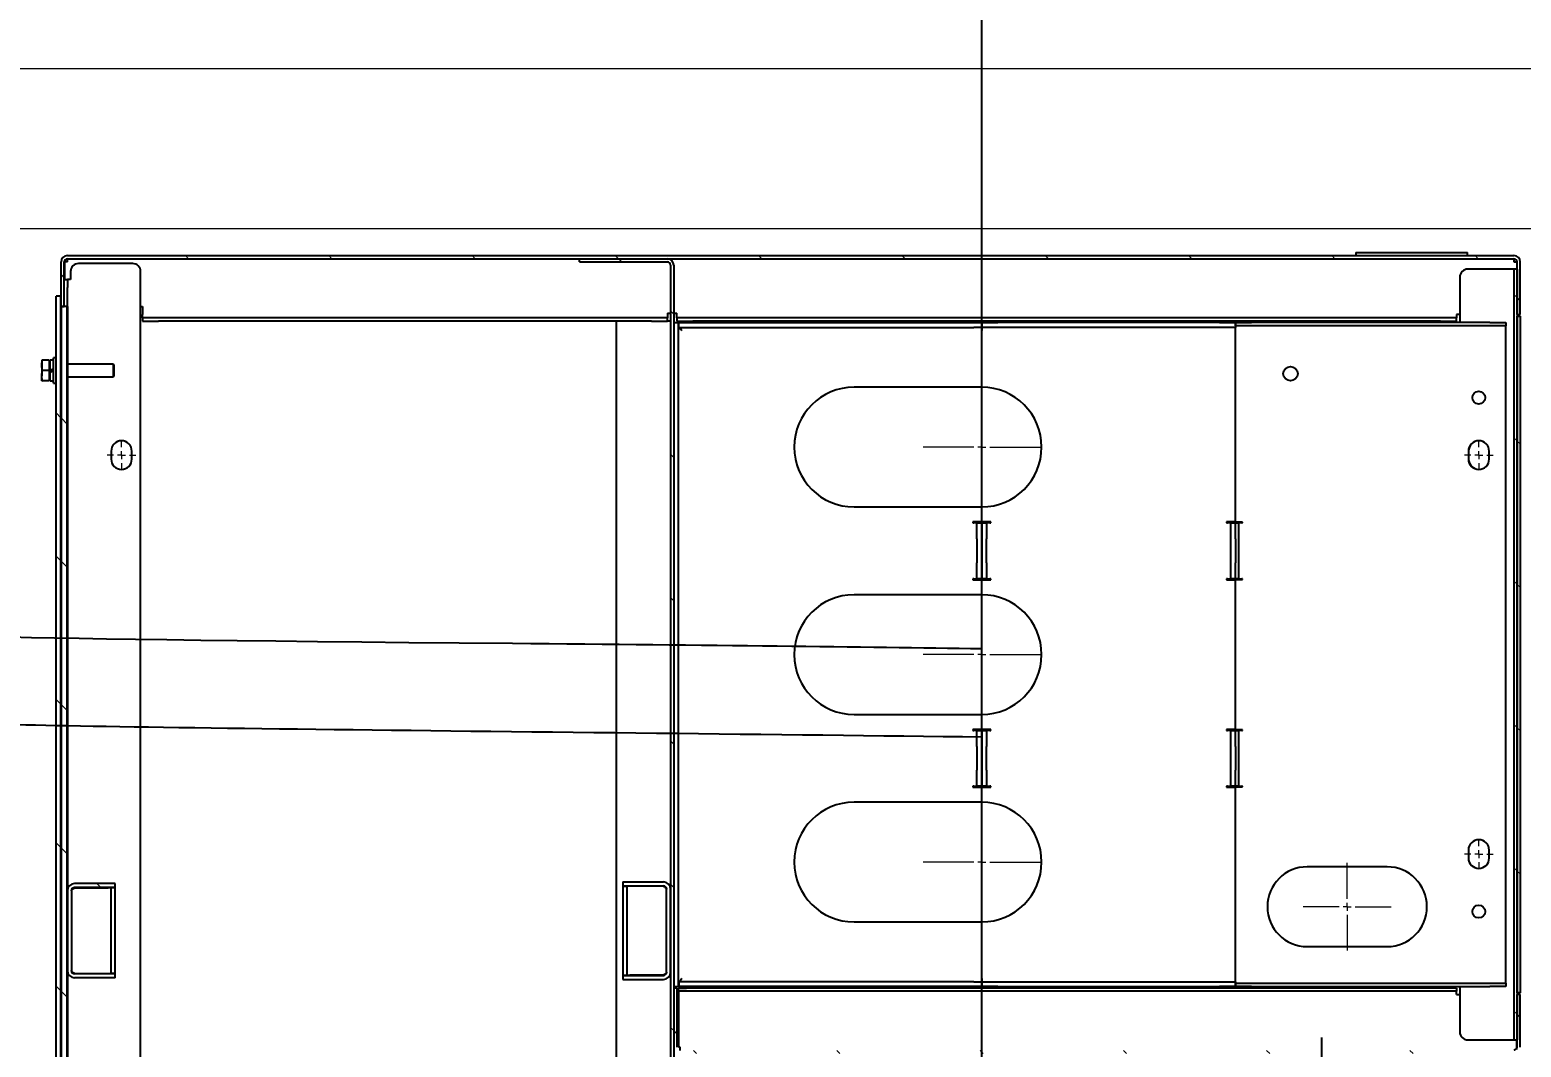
# Model space of a CAD drawing. Extents: x 59521 to 184406, y -1257 to 56672.
# Drawn here: x 75532 to 76466, y 10361 to 10999 of the extents above; entities that cross this region are included whole.
import ezdxf

# ---------------------------------------------------------------- set-up
doc = ezdxf.new("R2010")
doc.units = 0
doc.header["$MEASUREMENT"] = 0
doc.header["$PDMODE"] = 2
doc.header["$PDSIZE"] = 0.2
doc.linetypes.add('CENTER', pattern=[50.8, 31.75, -6.35, 6.35, -6.35])
doc.layers.get('0').update_dxf_attribs({"linetype": 'CONTINUOUS'})
doc.layers.get('DEFPOINTS').update_dxf_attribs({"linetype": 'CONTINUOUS'})
for name, color, linetype, lineweight in [('CO', 7, 'CONTINUOUS', 9), ('THICK', 7, 'CONTINUOUS', 0), ('中心线', 1, 'CENTER', 9)]:
    doc.layers.add(name, color=color, linetype=linetype, lineweight=lineweight)
doc.styles.get("Standard").update_dxf_attribs({"font": '', "height": 60})
doc.styles.add('仿宋', font='', dxfattribs={"width": 0.8})
doc.styles.get('Standard').set_extended_font_data('SimSun')
doc.styles.get('仿宋').set_extended_font_data('SimSun')
doc.dimstyles.new('12倍', dxfattribs={"dimscale": 21, "dimtxt": 3.5, "dimasz": 2.5, "dimexe": 1.5, "dimexo": 0, "dimgap": 1, "dimtad": 1, "dimtoh": 1, "dimdsep": 46, "dimtxsty": '仿宋', "dimcen": 2.5, "dimdle": 5, "dimclrd": 4, "dimclre": 4, "dimclrt": 3, "dimadec": 0, "dimazin": 0, "dimtfac": 1, "dimtmove": 0, "dimatfit": 3, "dimfxl": 1, "dimtolj": 1, "dimarcsym": 0})
doc.dimstyles.new('DJ', dxfattribs={"dimtxt": 75, "dimasz": 75, "dimexe": 20, "dimexo": 0, "dimgap": 20, "dimtad": 1, "dimdec": 1, "dimtxsty": 'Standard', "dimcen": 10, "dimclrd": 95, "dimclre": 95, "dimclrt": 95, "dimadec": 0, "dimazin": 0, "dimtfac": 1, "dimtdec": 1, "dimtmove": 1, "dimatfit": 3, "dimfxl": 1, "dimlwd": 13, "dimlwe": 15, "dimarcsym": 0})
pattern_1 = [(45, (-3685.12, -1895.425), (-44.9013, 44.9013), [])]

# ---------------------------------------------------------------- blocks, each defined once
blk = doc.blocks.new('SW_CENTERMARKSYMBOL_13')
at = {"layer": '中心线', "color": 0}
for p, q in [((0, 5), (0, 27.5)), ((-5, 0), (-27.5, 0)), ((0, 0), (-2.5, 0)), ((0, 0), (0, 2.5)), ((0, 0), (0, -2.5)), ((0, 0), (2.5, 0)), ((5, 0), (27.5, 0)), ((0, -5), (0, -27.5))]:
    blk.add_line(p, q, dxfattribs=at)
blk = doc.blocks.new('SW_CENTERMARKSYMBOL_17')
at = {"layer": '中心线', "color": 0}
for p, q in [((-5, 0), (-9, 0)), ((0, 0), (-2.5, 0)), ((0, 5), (0, 9)), ((0, 0), (0, 2.5)), ((0, 0), (0, -2.5)), ((0, 0), (2.5, 0)), ((5, 0), (9, 0)), ((0, -5), (0, -9))]:
    blk.add_line(p, q, dxfattribs=at)
blk = doc.blocks.new('SW_CENTERMARKSYMBOL_26')
at = {"layer": '中心线', "color": 0}
for p, q in [((-5, 0), (-9, 0)), ((0, 0), (-2.5, 0)), ((0, 5), (0, 9)), ((0, 0), (0, 2.5)), ((0, 0), (0, -2.5)), ((0, 0), (2.5, 0)), ((5, 0), (9, 0)), ((0, -5), (0, -9))]:
    blk.add_line(p, q, dxfattribs=at)
blk = doc.blocks.new('SW_CENTERMARKSYMBOL_27')
at = {"layer": '中心线', "color": 0}
for p, q in [((-5, 0), (-9, 0)), ((0, 0), (-2.5, 0)), ((0, 5), (0, 9)), ((0, 0), (0, 2.5)), ((0, 0), (0, -2.5)), ((0, 0), (2.5, 0)), ((5, 0), (9, 0)), ((0, -5), (0, -9))]:
    blk.add_line(p, q, dxfattribs=at)
blk = doc.blocks.new('SW_CENTERMARKSYMBOL_31')
at = {"layer": '中心线', "color": 0}
for p, q in [((0, 5), (0, 40)), ((-5, 0), (-40, 0)), ((0, 0), (-2.5, 0)), ((0, 0), (0, 2.5)), ((0, 0), (0, -2.5)), ((0, 0), (2.5, 0)), ((5, 0), (40, 0)), ((0, -5), (0, -40))]:
    blk.add_line(p, q, dxfattribs=at)
blk = doc.blocks.new('SW_CENTERMARKSYMBOL_32')
at = {"layer": '中心线', "color": 0}
for p, q in [((0, 5), (0, 40)), ((-5, 0), (-40, 0)), ((0, 0), (-2.5, 0)), ((0, 0), (0, 2.5)), ((0, 0), (0, -2.5)), ((0, 0), (2.5, 0)), ((5, 0), (40, 0)), ((0, -5), (0, -40))]:
    blk.add_line(p, q, dxfattribs=at)
blk = doc.blocks.new('SW_CENTERMARKSYMBOL_33')
at = {"layer": '中心线', "color": 0}
for p, q in [((0, 5), (0, 40)), ((-5, 0), (-40, 0)), ((0, 0), (-2.5, 0)), ((0, 0), (0, 2.5)), ((0, 0), (0, -2.5)), ((0, 0), (2.5, 0)), ((5, 0), (40, 0)), ((0, -5), (0, -40))]:
    blk.add_line(p, q, dxfattribs=at)
blk = doc.blocks.new('gfr333')
at = {"linetype": 'Continuous', "lineweight": 18}
h = blk.add_hatch(dxfattribs=at)
h.set_pattern_fill('ANSI31', color=87, scale=20, style=0)
h.set_pattern_definition(pattern_1)
h.paths.add_polyline_path([(-827.66, 736.1), (521.66, 736.1), (521.66, 739.1), (-827.66, 739.1)], flags=0)
h = blk.add_hatch(dxfattribs=at)
h.set_pattern_fill('ANSI31', color=87, scale=20, style=0)
h.set_pattern_definition(pattern_1)
h.paths.add_polyline_path([(515, 732.13), (515, 735.97), (-821, 735.97), (-821, 732.13)], flags=0)
h = blk.add_hatch(dxfattribs=at)
h.set_pattern_fill('ANSI31', color=87, scale=20, style=0)
h.set_pattern_definition(pattern_1)
edge = h.paths.add_edge_path(flags=0)
edge.add_line((153.5, 702), (153.5, 727.5))
edge.add_arc((149, 727.5), 4.5, 0, 90)
edge.add_line((149, 732), (99, 732))
edge.add_arc((99, 727.5), 4.5, 90, 180)
edge.add_line((94.5, 727.5), (94.5, 702))
edge.add_line((94.5, 702), (97, 702))
edge.add_line((97, 702), (97, 727.5))
edge.add_arc((99, 727.5), 2, 90, 180, ccw=False)
edge.add_line((99, 729.5), (149, 729.5))
edge.add_arc((149, 727.5), 2, 360, 90, ccw=False)
edge.add_line((151, 727.5), (151, 702))
edge.add_line((151, 702), (153.5, 702))
h = blk.add_hatch(dxfattribs=at)
h.set_pattern_fill('ANSI31', color=87, scale=20, style=0)
h.set_pattern_definition(pattern_1)
edge = h.paths.add_edge_path(flags=0)
edge.add_line((543, 736), (515, 736))
edge.add_line((515, 736), (515, 734))
edge.add_line((515, 734), (543, 734))
edge.add_arc((543, 732), 2, 360, 90, ccw=False)
edge.add_line((545, 732), (545, -174.5))
edge.add_arc((543, -174.5), 2, 270, 360, ccw=False)
edge.add_line((543, -176.5), (510, -176.5))
edge.add_line((510, -176.5), (510, -178.5))
edge.add_line((510, -178.5), (543, -178.5))
edge.add_arc((543, -174.5), 4, 270, 0)
edge.add_line((547, -174.5), (547, 732))
edge.add_arc((543, 732), 4, 0, 90)
h = blk.add_hatch(dxfattribs=at)
h.set_pattern_fill('ANSI31', color=87, scale=20, style=0)
h.set_pattern_definition(pattern_1)
edge = h.paths.add_edge_path(flags=0)
edge.add_line((545, 356), (545, 411))
edge.add_line((545, 411), (543, 411))
edge.add_line((543, 411), (543, 356))
edge.add_arc((541, 356), 2, 270, 360, ccw=False)
edge.add_line((541, 354), (-847, 354))
edge.add_arc((-847, 356), 2, 180, 270, ccw=False)
edge.add_line((-849, 356), (-849, 411))
edge.add_line((-849, 411), (-851, 411))
edge.add_line((-851, 411), (-851, 356))
edge.add_arc((-847, 356), 4, 180, 270)
edge.add_line((-847, 352), (541, 352))
edge.add_arc((541, 356), 4, 270, 0)
h = blk.add_hatch(dxfattribs=at)
h.set_pattern_fill('ANSI31', color=87, scale=20, style=0)
h.set_pattern_definition(pattern_1)
edge = h.paths.add_edge_path(flags=0)
edge.add_line((93.5, 384), (93.5, 358.5))
edge.add_arc((98, 358.5), 4.5, 180, 270)
edge.add_line((98, 354), (150, 354))
edge.add_arc((150, 358.5), 4.5, 270, 0)
edge.add_line((154.5, 358.5), (154.5, 384))
edge.add_line((154.5, 384), (152, 384))
edge.add_line((152, 384), (152, 358.5))
edge.add_arc((150, 358.5), 2, 270, 360, ccw=False)
edge.add_line((150, 356.5), (98, 356.5))
edge.add_arc((98, 358.5), 2, 180, 270, ccw=False)
edge.add_line((96, 358.5), (96, 384))
edge.add_line((96, 384), (93.5, 384))
h = blk.add_hatch(dxfattribs=at)
h.set_pattern_fill('ANSI31', color=87, scale=20, style=0)
h.set_pattern_definition(pattern_1)
edge = h.paths.add_edge_path(flags=0)
edge.add_line((88, 352), (51, 352))
edge.add_arc((51, 348), 4, 90, 180)
edge.add_line((47, 348), (47, -174.5))
edge.add_arc((51, -174.5), 4, 180, 270)
edge.add_line((51, -178.5), (84, -178.5))
edge.add_line((84, -178.5), (84, -176.5))
edge.add_line((84, -176.5), (51, -176.5))
edge.add_arc((51, -174.5), 2, 180, 270, ccw=False)
edge.add_line((49, -174.5), (49, 348))
edge.add_arc((51, 348), 2, 90, 180, ccw=False)
edge.add_line((51, 350), (88, 350))
edge.add_line((88, 350), (88, 352))
h = blk.add_hatch(dxfattribs=at)
h.set_pattern_fill('ANSI31', color=87, scale=20, style=0)
h.set_pattern_definition(pattern_1)
h.paths.add_polyline_path([(549, -145.5), (549, -75.5), (547, -75.5), (547, -145.5)], flags=0)
h = blk.add_hatch(dxfattribs=at)
h.set_pattern_fill('ANSI31', color=87, scale=20, style=0)
h.set_pattern_definition(pattern_1)
h.paths.add_polyline_path([(55.5, -176.5), (538.5, -176.5), (538.5, -174.5), (55.5, -174.5)], flags=0)
h = blk.add_hatch(dxfattribs=at)
h.set_pattern_fill('ANSI31', color=87, scale=20, style=0)
h.set_pattern_definition(pattern_1)
h.paths.add_polyline_path([(85, -176.6), (85, -178.6), (509, -178.6), (509, -176.6)], flags=0)
at = {"color": 87, "linetype": 'Continuous', "lineweight": 25}
for p, q in [((468.5, 747.73), (471.75, 748.1)), ((468.5, 748.1), (471.75, 748.1)), ((468.5, 743.4), (468.5, 747.73)), ((471.75, 748.1), (475, 747.73)), ((478.25, 748.1), (471.75, 748.1)), ((475, 747.73), (478.25, 748.1)), ((475, 743.4), (475, 747.73)), ((478.25, 748.1), (481.5, 747.73)), ((481.5, 748.1), (478.25, 748.1)), ((481.5, 743.4), (481.5, 747.73)), ((-827.66, 739.1), (521.66, 739.1)), ((467, 740.7), (467, 739.1)), ((467, 740.7), (483, 740.7)), ((475, 743.4), (468.5, 743.4)), ((468.56, 742.8), (468.56, 740.7)), ((468.56, 742.8), (473.79, 742.8)), ((468.67, 743.4), (469.26, 742.8)), ((473.79, 742.8), (475, 742.8)), ((481.5, 743.4), (475, 743.4)), ((475, 742.8), (481.44, 742.8)), ((480.74, 742.8), (481.33, 743.4)), ((481.44, 740.7), (481.44, 742.8)), ((483, 739.1), (483, 740.7)), ((521.66, 736.1), (521.66, 739.1)), ((-827.66, 736.1), (521.66, 736.1)), ((515, 735.97), (-821, 735.97)), ((-821, 732.13), (515, 732.13)), ((99, 732), (-426, 732)), ((149, 732), (99, 732)), ((149, 729.5), (99, 729.5)), ((515, 732), (149, 732)), ((471, 732), (471, 703.2)), ((479, 703.2), (479, 732)), ((515, 736.1), (515, 736)), ((515, 736), (515, 734)), ((515, 736), (543, 736)), ((515, 732.13), (515, 735.97)), ((515, 734), (543, 734)), ((515, 732.13), (515, 732)), ((515, 732), (527, 732)), ((532, 732), (527, 732)), ((532, 734), (532, 732)), ((543, 733.9), (532, 733.9)), ((532, 730), (532, 732)), ((537, 730), (532, 730)), ((543, 732), (543, 733.9)), ((543, 732), (545, 732)), ((545, 732), (545, -174.5)), ((547, 732), (547, -174.5)), ((94.5, 702), (94.5, 727.5)), ((97, 702), (97, 727.5)), ((97.1, 727.5), (97.42, 728.67)), ((97.1, 727.5), (97.1, 706.5)), ((150.9, 727.5), (150.9, 706.5)), ((151, 702), (151, 727.5)), ((153.5, 702), (153.5, 727.5)), ((542, 691.1), (542, 725)), ((94.5, 702), (97, 702)), ((97.1, 706.5), (97.1, 704.5)), ((97.1, 702), (97.1, 704.5)), ((97.1, 704.5), (150.9, 704.5)), ((97.1, 702), (150.9, 702)), ((150.9, 704.5), (150.9, 706.5)), ((150.9, 702), (150.9, 704.5)), ((151, 702), (153.5, 702)), ((424.5, 704.6), (419.5, 704.6)), ((471, 703.2), (471.4, 702.8)), ((471, 703.2), (479, 703.2)), ((478.6, 702.8), (471.4, 702.8)), ((478.6, 702.8), (479, 703.2)), ((-843, 686.1), (537, 686.1)), ((419.5, 691.6), (424.5, 691.6)), ((508, 685), (506, 685)), ((506, 685), (506, 675)), ((508, 675), (508, 685)), ((508, 685), (510, 685)), ((515, 685), (510, 685)), ((515, 686.1), (515, 685)), ((506, 366), (506, 675)), ((508, 366), (508, 675)), ((543, 411), (545, 411)), ((543, 411), (543, 356)), ((545, 411), (545, 356)), ((506, 388), (-812, 388)), ((96, 384), (93.5, 384)), ((93.5, 384), (93.5, 358.5)), ((96, 384), (96, 358.5)), ((96.1, 384), (96.1, 381.5)), ((151.9, 384), (96.1, 384)), ((151.9, 384), (151.9, 381.5)), ((154.5, 384), (152, 384)), ((152, 384), (152, 358.5)), ((154.5, 384), (154.5, 358.5)), ((151.9, 381.5), (96.1, 381.5)), ((96.1, 381.5), (96.1, 379.5)), ((96.1, 358.5), (96.1, 379.5)), ((151.9, 379.5), (151.9, 381.5)), ((151.9, 358.5), (151.9, 379.5)), ((506, 366), (506, 356)), ((508, 356), (508, 366)), ((98, 356.5), (150, 356.5)), ((151.9, 358.5), (151.58, 357.33)), ((506, 356), (508, 356)), ((506, 354), (506, 356)), ((510, 356), (508, 356)), ((511, 356), (510, 356)), ((511, 356), (511, 354)), ((541, 354), (-847, 354)), ((541, 352), (-847, 352)), ((49, 348), (51, 348)), ((88, 352), (51, 352)), ((88, 350), (51, 350)), ((51, 348), (51, 349)), ((84, 349), (51, 349)), ((86, 349), (84, 349)), ((86, 349), (88, 349)), ((86, 344), (86, 349)), ((88, 350), (88, 352)), ((88, 349), (88, 344)), ((89, 352), (89, 349)), ((89, 349), (505, 349)), ((89.82, 348.9), (89, 349)), ((92, 348.9), (89, 348.9)), ((89, 164), (89, 348.9)), ((92, 164), (92, 348.9)), ((98, 354), (150, 354)), ((502, 348.9), (502, 164)), ((502, 348.9), (505, 348.9)), ((505, 349), (504.4, 348.9)), ((505, 352), (505, 349)), ((505, 348.9), (505, 164)), ((508, 350), (506, 350)), ((506, 350), (506, 340)), ((508, 340), (508, 350)), ((508, 350), (510, 350)), ((510, 350), (511, 350)), ((511, 352), (511, 350)), ((86, -138.5), (86, 344)), ((88, -138.5), (88, 344)), ((506, -128.5), (506, 340)), ((508, -128.5), (508, 340)), ((129.5, 239), (129.5, 159)), ((204.5, 159), (204.5, 239)), ((259.5, 239), (259.5, 159)), ((334.5, 159), (334.5, 239)), ((389.5, 239), (389.5, 159)), ((464.5, 159), (464.5, 239)), ((89, 159), (89, 164)), ((92, 159), (89, 159)), ((89, 149), (89, 159)), ((92, 164), (92, 159)), ((94, 159), (92, 159)), ((92, 159), (92, 149)), ((94, 159), (129.5, 159)), ((204.5, 159), (213.9, 159)), ((214.5, 164.6), (213.9, 164.6)), ((213.9, 164.6), (213.9, 159)), ((213.9, 159), (213.9, 153.4)), ((214.5, 164), (214.5, 164.6)), ((214.5, 164), (214.5, 162)), ((214.5, 159), (214.5, 162)), ((214.5, 162), (224.5, 162)), ((224.5, 159), (214.5, 159)), ((214.5, 156), (214.5, 159)), ((239.5, 162), (224.5, 162)), ((239.5, 159), (224.5, 159)), ((239.5, 162), (249.5, 162)), ((249.5, 159), (239.5, 159)), ((250.1, 164.6), (249.5, 164.6)), ((249.5, 164.6), (249.5, 164)), ((249.5, 162), (249.5, 164)), ((249.5, 162), (249.5, 159)), ((249.5, 159), (249.5, 156)), ((250.1, 159), (250.1, 164.6)), ((250.1, 159), (259.5, 159)), ((250.1, 153.4), (250.1, 159)), ((334.5, 159), (343.9, 159)), ((344.5, 164.6), (343.9, 164.6)), ((343.9, 164.6), (343.9, 159)), ((343.9, 159), (343.9, 153.4)), ((344.5, 164), (344.5, 164.6)), ((344.5, 164), (344.5, 162)), ((344.5, 159), (344.5, 162)), ((344.5, 162), (354.5, 162)), ((354.5, 159), (344.5, 159)), ((344.5, 156), (344.5, 159)), ((369.5, 162), (354.5, 162)), ((369.5, 159), (354.5, 159)), ((369.5, 162), (379.5, 162)), ((379.5, 159), (369.5, 159)), ((380.1, 164.6), (379.5, 164.6)), ((379.5, 164.6), (379.5, 164)), ((379.5, 162), (379.5, 164)), ((379.5, 162), (379.5, 159)), ((379.5, 159), (379.5, 156)), ((380.1, 159), (380.1, 164.6)), ((380.1, 159), (389.5, 159)), ((380.1, 153.4), (380.1, 159)), ((464.5, 159), (500, 159)), ((502, 159), (500, 159)), ((502, 159), (502, 164)), ((505, 159), (502, 159)), ((502, 149), (502, 159)), ((505, 164), (505, 159)), ((505, 159), (505, 149)), ((213.9, 153.4), (214.5, 153.4)), ((224.5, 156), (214.5, 156)), ((214.5, 156), (214.5, 154)), ((214.5, 153.4), (214.5, 154)), ((224.5, 156), (239.5, 156)), ((249.5, 156), (239.5, 156)), ((249.5, 154), (249.5, 156)), ((249.5, 154), (249.5, 153.4)), ((249.5, 153.4), (250.1, 153.4)), ((343.9, 153.4), (344.5, 153.4)), ((354.5, 156), (344.5, 156)), ((344.5, 156), (344.5, 154)), ((344.5, 153.4), (344.5, 154)), ((354.5, 156), (369.5, 156)), ((379.5, 156), (369.5, 156)), ((379.5, 154), (379.5, 156)), ((379.5, 154), (379.5, 153.4)), ((379.5, 153.4), (380.1, 153.4)), ((89, 149), (89, 10)), ((92, 149), (92, 10)), ((502, 10), (502, 149)), ((505, 10), (505, 149)), ((89, 0), (89, 10)), ((92, 10), (92, 0)), ((502, 0), (502, 10)), ((505, 10), (505, 0)), ((89, 0), (91, 0)), ((89, -10), (89, 0)), ((92, 0), (89, 0)), ((91, 0), (91, -10)), ((92, 0), (94, 0)), ((94, 0), (213.9, 0)), ((214.5, 5.6), (213.9, 5.6)), ((213.9, 5.6), (213.9, 0)), ((214.1, 0), (213.9, 0)), ((214.1, 0), (214.1, -4.4)), ((214.5, 5), (214.5, 5.6)), ((214.5, 5), (214.5, 3)), ((214.5, 0), (214.5, 3)), ((214.5, 3), (224.5, 3)), ((214.5, -2), (214.5, 0)), ((214.5, 0), (224.5, 0)), ((224.5, 3), (239.5, 3)), ((239.5, 0), (224.5, 0)), ((239.5, 3), (249.5, 3)), ((239.5, 0), (249.5, 0)), ((250.1, 5.6), (249.5, 5.6)), ((249.5, 5.6), (249.5, 5)), ((249.5, 3), (249.5, 5)), ((249.5, 3), (249.5, 0)), ((249.5, 0), (249.5, -2)), ((249.9, -4.4), (249.9, 0)), ((250.1, 0), (249.9, 0)), ((250.1, 0), (250.1, 5.6)), ((250.1, 0), (343.9, 0)), ((344.5, 5.6), (343.9, 5.6)), ((343.9, 5.6), (343.9, 0)), ((344.1, 0), (343.9, 0)), ((344.1, 0), (344.1, -4.4)), ((344.5, 5), (344.5, 5.6)), ((344.5, 5), (344.5, 3)), ((344.5, 0), (344.5, 3)), ((344.5, 3), (354.5, 3)), ((344.5, -2), (344.5, 0)), ((344.5, 0), (354.5, 0)), ((354.5, 3), (369.5, 3)), ((369.5, 0), (354.5, 0)), ((369.5, 3), (379.5, 3)), ((369.5, 0), (379.5, 0)), ((380.1, 5.6), (379.5, 5.6)), ((379.5, 5.6), (379.5, 5)), ((379.5, 3), (379.5, 5)), ((379.5, 3), (379.5, 0)), ((379.5, 0), (379.5, -2)), ((379.9, -4.4), (379.9, 0)), ((380.1, 0), (379.9, 0)), ((380.1, 0), (380.1, 5.6)), ((380.1, 0), (500, 0)), ((500, 0), (502, 0)), ((505, 0), (502, 0)), ((503, -10), (503, 0)), ((503, 0), (505, 0)), ((505, 0), (505, -10)), ((214.1, -4.4), (214.5, -4.4)), ((224.5, -2), (214.5, -2)), ((214.5, -2), (214.5, -4)), ((214.5, -4.4), (214.5, -4)), ((239.5, -2), (224.5, -2)), ((249.5, -2), (239.5, -2)), ((249.5, -4), (249.5, -2)), ((249.5, -4), (249.5, -4.4)), ((249.5, -4.4), (249.9, -4.4)), ((344.1, -4.4), (344.5, -4.4)), ((354.5, -2), (344.5, -2)), ((344.5, -2), (344.5, -4)), ((344.5, -4.4), (344.5, -4)), ((369.5, -2), (354.5, -2)), ((379.5, -2), (369.5, -2)), ((379.5, -4), (379.5, -2)), ((379.5, -4), (379.5, -4.4)), ((379.5, -4.4), (379.9, -4.4)), ((89, -10), (89, -159.5)), ((91, -10), (91, -159.5)), ((503, -159.5), (503, -10)), ((505, -159.5), (505, -10)), ((114, -45), (114, -95)), ((164, -95), (164, -45)), ((547, -75.5), (547, -145.5)), ((549, -75.5), (547, -75.5)), ((549, -75.5), (549, -145.5)), ((506, -128.5), (506, -138.5)), ((508, -138.5), (508, -128.5)), ((84, -138.5), (86, -138.5)), ((84, -138.5), (84, -140.6)), ((88, -138.5), (86, -138.5)), ((506, -138.5), (508, -138.5)), ((510, -138.5), (508, -138.5)), ((510, -140.6), (510, -138.5)), ((55.5, -145.6), (55.5, -172.5)), ((89, -140.6), (60.5, -140.6)), ((174.5, -146), (169.5, -146)), ((174.5, -146.1), (169.5, -146.1)), ((424.5, -146), (419.5, -146)), ((424.5, -146.1), (419.5, -146.1)), ((533.5, -140.6), (505, -140.6)), ((538.5, -172.5), (538.5, -145.6)), ((547, -145.5), (549, -145.5)), ((89, -169.5), (89, -159.5)), ((91, -159.5), (91, -169.5)), ((169.5, -159), (174.5, -159)), ((419.5, -159), (424.5, -159)), ((503, -169.5), (503, -159.5)), ((505, -159.5), (505, -169.5)), ((51, -176.3), (49.57, -175.88)), ((51, -176.3), (55.5, -176.3)), ((51, -176.5), (84, -176.5)), ((55.5, -172.5), (55.5, -174.5)), ((55.5, -174.5), (55.5, -176.5)), ((538.5, -174.5), (55.5, -174.5)), ((538.5, -176.5), (55.5, -176.5)), ((84, -178.5), (84, -176.5)), ((85, -176.6), (85, -176.5)), ((85, -176.6), (509, -176.6)), ((85, -178.6), (85, -176.6)), ((91, -169.5), (89, -169.5)), ((91, -169.5), (93, -169.5)), ((93, -169.5), (501, -169.5)), ((501, -169.5), (503, -169.5)), ((505, -169.5), (503, -169.5)), ((509, -176.6), (509, -176.5)), ((509, -176.6), (509, -178.6)), ((510, -176.5), (510, -178.5)), ((510, -176.5), (543, -176.5)), ((538.5, -174.5), (538.5, -172.5)), ((538.5, -176.5), (538.5, -174.5)), ((543, -176.4), (538.5, -176.4)), ((545, -174.5), (543, -174.5)), ((543, -174.5), (543, -176.4)), ((51, -178.5), (84, -178.5)), ((85, -178.6), (509, -178.6)), ((510, -178.5), (543, -178.5))]:
    blk.add_line(p, q, dxfattribs=at)
at = {"color": 87, "linetype": 'Continuous', "lineweight": 25, "flags": 128}
for points in [[(475, 740.7), (474.59, 741.4), (474.19, 742.1), (473.79, 742.8)], [(475, 742.8), (475.41, 742.1), (475.81, 741.4), (476.21, 740.7)]]:
    blk.add_lwpolyline(points, dxfattribs=at)
at = {"color": 87, "linetype": 'Continuous', "lineweight": 25}
for centre, radius in [((473, -34.5), 4.5), ((136, -152.5), 4), ((458, -152.5), 4)]:
    blk.add_circle(centre, radius, dxfattribs=at)
for centre, radius, start, end in [((99, 727.5), 4.5, 90, 180), ((99, 727.5), 2, 90, 180), ((149, 727.5), 4.5, 0, 90), ((149, 727.5), 2, 0, 90), ((537, 725), 5, 0, 90), ((543, 732), 4, 0, 90), ((543, 732), 2, 0, 90), ((419.5, 698.1), 6.5, 90, 270), ((424.5, 698.1), 6.5, 270, 90), ((537, 691.1), 5, 270, 0), ((98, 358.5), 4.5, 180, 270), ((98, 358.5), 2, 180, 270), ((150, 358.5), 4.5, 270, 0), ((150, 358.5), 2, 270, 0), ((541, 356), 4, 270, 0), ((541, 356), 2, 270, 0), ((167, 239), 37.5, 0, 180), ((297, 239), 37.5, 0, 180), ((427, 239), 37.5, 0, 180), ((167, 159), 37.5, 180, 0), ((297, 159), 37.5, 180, 0), ((427, 159), 37.5, 180, 0), ((139, -45), 25, 0, 180), ((139, -95), 25, 180, 0), ((60.5, -145.6), 5, 90, 180), ((169.5, -152.5), 6.5, 90, 270), ((174.5, -152.5), 6.5, 270, 90), ((419.5, -152.5), 6.5, 90, 270), ((419.5, -152.6), 6.5, 90, 179.55926), ((424.5, -152.5), 6.5, 270, 90), ((424.5, -152.6), 6.5, 0.44074, 90), ((533.5, -145.6), 5, 0, 90), ((543, -174.5), 4, 270, 0), ((543, -174.5), 2, 270, 0)]:
    blk.add_arc(centre, radius, start, end, dxfattribs=at)
for points, knots in [([(468.5, 748.1), (468.5, 748.03), (468.5, 747.97), (468.5, 747.74), (468.5, 747.73)], [0, 0, 0, 0, 0.973014, 1, 1, 1, 1]), ([(481.5, 747.73), (481.5, 747.74), (481.5, 747.97), (481.5, 748.03), (481.5, 748.1)], [0, 0, 0, 0, 0.026986, 1, 1, 1, 1]), ([(97.1, 727.5), (97.28, 727.79), (97.61, 728.35), (98.11, 729.02), (98.56, 729.43), (98.86, 729.48), (99, 729.5)], [0, 0, 0, 0, 0.278556, 0.52993, 0.781231, 1, 1, 1, 1]), ([(149, 729.5), (149.18, 729.46), (149.51, 729.39), (150.01, 728.88), (150.46, 728.22), (150.76, 727.73), (150.9, 727.5)], [0, 0, 0, 0, 0.2785655, 0.5299483, 0.7812284, 1, 1, 1, 1]), ([(150.58, 728.66), (150.62, 728.53), (150.72, 728.17), (150.83, 727.76), (150.9, 727.5)], [0, 0, 0, 0, 0.346448, 1, 1, 1, 1]), ([(96.42, 357.34), (96.38, 357.47), (96.28, 357.83), (96.17, 358.24), (96.1, 358.5)], [0, 0, 0, 0, 0.346382, 1, 1, 1, 1]), ([(98, 356.5), (97.82, 356.54), (97.49, 356.61), (96.99, 357.12), (96.54, 357.78), (96.24, 358.27), (96.1, 358.5)], [0, 0, 0, 0, 0.2785379, 0.5299203, 0.781224, 1, 1, 1, 1]), ([(151.9, 358.5), (151.72, 358.21), (151.39, 357.65), (150.89, 356.99), (150.44, 356.57), (150.14, 356.52), (150, 356.5)], [0, 0, 0, 0, 0.27856, 0.529915, 0.781229, 1, 1, 1, 1]), ([(92, 348.9), (92.04, 348.72), (92.11, 348.39), (92.62, 347.89), (93.28, 347.44), (93.77, 347.14), (94, 347)], [0, 0, 0, 0, 0.278531, 0.5299122, 0.7812165, 1, 1, 1, 1]), ([(94, 347), (93.58, 347.27), (92.92, 347.69), (92.25, 348.03), (92, 348.15)], [0, 0, 0, 0, 0.624992, 1, 1, 1, 1]), ([(500, 347), (500.26, 347.16), (500.79, 347.48), (501.45, 347.95), (501.91, 348.43), (501.97, 348.74), (502, 348.9)], [0, 0, 0, 0, 0.2500143, 0.500001, 0.7500163, 1, 1, 1, 1]), ([(502, 348.12), (501.75, 348.01), (501.08, 347.71), (500.42, 347.27), (500, 347)], [0, 0, 0, 0, 0.372708, 1, 1, 1, 1]), ([(51, -176.3), (50.74, -176.15), (50.21, -175.85), (49.55, -175.4), (49.09, -174.95), (49.03, -174.65), (49, -174.5)], [0, 0, 0, 0, 0.250004, 0.500009, 0.75001, 1, 1, 1, 1])]:
    blk.add_open_spline(points, degree=3, knots=knots, dxfattribs=at)
at = {"layer": '中心线', "color": 87}
for name, p in [('SW_CENTERMARKSYMBOL_17', (422, 698.1)), ('SW_CENTERMARKSYMBOL_31', (167, 159)), ('SW_CENTERMARKSYMBOL_32', (297, 159)), ('SW_CENTERMARKSYMBOL_33', (427, 159)), ('SW_CENTERMARKSYMBOL_13', (139, -70)), ('SW_CENTERMARKSYMBOL_26', (172, -152.5)), ('SW_CENTERMARKSYMBOL_27', (422, -152.5))]:
    blk.add_blockref(name, p, dxfattribs=at)
blk = doc.blocks.new('*D179')
at = {"color": 4, "linetype": 'Continuous', "lineweight": -2}
for p, q in [((76341.32, 10314.66), (76341.32, 10367.16)), ((76128.24, 10262.16), (76372.82, 10262.16)), ((76341.32, 10262.16), (76341.32, 10132.16)), ((76128.24, 10132.16), (76372.82, 10132.16)), ((76341.32, 10079.66), (76341.32, 10027.16))]:
    blk.add_line(p, q, dxfattribs=at)
at = {"color": 4}
for points in [[(76332.57, 10314.66), (76350.07, 10314.66), (76341.32, 10262.16)], [(76332.57, 10079.66), (76350.07, 10079.66), (76341.32, 10132.16)]]:
    blk.add_solid(points, dxfattribs=at)
at = {"layer": 'DEFPOINTS', "color": 0}
for p in [(76128.24, 10262.16), (76128.24, 10132.16), (76341.32, 10132.16)]:
    blk.add_point(p, dxfattribs=at)
at = {"color": 3, "insert": (76283.57, 10197.16), "char_height": 73.5, "attachment_point": 5, "rotation": 90, "style": '仿宋'}
blk.add_mtext('\\A1;130', dxfattribs=at)
blk = doc.blocks.new('*D204')
at = {"color": 4, "linetype": 'Continuous', "lineweight": -2}
for p, q in [((77511.62, 10977.16), (77772.3, 10977.16)), ((77740.8, 10314.66), (77740.8, 10924.66)), ((76200.19, 10262.16), (77772.3, 10262.16))]:
    blk.add_line(p, q, dxfattribs=at)
at = {"color": 4}
for points in [[(77732.05, 10924.66), (77749.55, 10924.66), (77740.8, 10977.16)], [(77732.05, 10314.66), (77749.55, 10314.66), (77740.8, 10262.16)]]:
    blk.add_solid(points, dxfattribs=at)
at = {"layer": 'DEFPOINTS', "color": 0}
for p in [(77511.62, 10977.16), (77740.8, 10977.16), (76200.19, 10262.16)]:
    blk.add_point(p, dxfattribs=at)
at = {"color": 3, "insert": (77683.05, 10619.66), "char_height": 73.5, "attachment_point": 5, "rotation": 90, "style": '仿宋'}
blk.add_mtext('\\A1;715', dxfattribs=at)
blk = doc.blocks.new('*D205')
at = {"color": 4, "linetype": 'Continuous', "lineweight": -2}
for p, q in [((76128.24, 10278.23), (76128.24, 11342.01)), ((77568.24, 10928.2), (77568.24, 11342.01)), ((77515.74, 11310.51), (76180.74, 11310.51))]:
    blk.add_line(p, q, dxfattribs=at)
at = {"color": 4}
for points in [[(76180.74, 11319.26), (76180.74, 11301.76), (76128.24, 11310.51)], [(77515.74, 11319.26), (77515.74, 11301.76), (77568.24, 11310.51)]]:
    blk.add_solid(points, dxfattribs=at)
at = {"layer": 'DEFPOINTS', "color": 0}
for p in [(76128.24, 11310.51), (77568.24, 10928.2), (76128.24, 10278.23)]:
    blk.add_point(p, dxfattribs=at)
at = {"color": 3, "insert": (76848.24, 11368.26), "char_height": 73.5, "attachment_point": 5, "style": '仿宋'}
blk.add_mtext('\\A1;1440', dxfattribs=at)

msp = doc.modelspace()

# ---------------------------------------------------------------- linework, layer by layer
at = {"color": 5}
for points, knots in [([(76128.237, 10610.734), (76054.333, 10611.846), (75958.519, 10612.937), (75467.988, 10617.151), (75440.13, 10620.104), (75388.816, 10625.115), (75365.369, 10627.242), (75322.135, 10630.821), (75402.359, 10632.324), (75362.8, 10635.078), (75343.015, 10636.33), (75283.646, 10639.739), (75044.048, 10641.549), (74925.217, 10645.821), (74845.948, 10647.126), (74832.971, 10647.652), (74799.256, 10647.64), (74840.118, 10647.403), (74814.692, 10647.232), (74820.992, 10646.852), (74802.718, 10646.667), (74766.169, 10646.261), (74747.89, 10646.038), (74693.043, 10645.277), (74656.464, 10644.649), (74546.714, 10642.149), (74473.532, 10639.666), (74372.898, 10634.208), (74345.39, 10632.505), (74262.907, 10626.662), (74207.973, 10621.784), (74132.427, 10613.318), (74111.75, 10610.816), (74070.455, 10605.502), (74049.835, 10602.691), (73988.047, 10593.874), (73946.953, 10587.487), (73848.828, 10571.508), (73791.868, 10561.643), (73734.99, 10551.792)], [411.6162523, 411.6162523, 411.6162523, 411.6162523, 440.0809785, 440.0809785, 523.8101577, 523.8101577, 594.1477514, 594.1477514, 653.3808044, 653.3808044, 712.6138573, 712.6138573, 831.0799632, 831.0799632, 1068.012175, 1068.012175, 1168.797493, 1168.797493, 1244.8268203, 1244.8268203, 1299.4933291, 1299.4933291, 1354.1598379, 1354.1598379, 1463.4928556, 1463.4928556, 1682.1588909, 1682.1588909, 1764.4527503, 1764.4527503, 1929.0404692, 1929.0404692, 1991.1690494, 1991.1690494, 2053.2976295, 2053.2976295, 2177.5547898, 2177.5547898, 2350.5382999, 2350.5382999, 2350.5382999, 2350.5382999]), ([(76128.237, 10555.385), (75873.616, 10558.573), (75514.156, 10561.624), (75461.312, 10567.579), (75434.056, 10570.462), (75383.49, 10575.395), (75360.182, 10577.505), (75416.497, 10581.112), (75396.117, 10582.651), (75355.321, 10585.462), (75334.908, 10586.734), (75273.63, 10590.181), (75032.723, 10591.987), (74909.86, 10596.185), (74827.763, 10597.355), (74810.9, 10597.662), (74776.237, 10597.584), (74816.695, 10597.247), (74791.824, 10597.046), (74797.842, 10596.615), (74778.732, 10596.406), (74740.528, 10595.938), (74721.431, 10595.676), (74664.163, 10594.776), (74626.013, 10594.021), (74511.684, 10591.006), (74435.626, 10587.998), (74331.822, 10581.489), (74303.854, 10579.494), (74253.37, 10575.392), (74230.839, 10573.379), (74188.53, 10569.219), (74168.747, 10567.117), (74129.22, 10562.576), (74109.463, 10560.14), (74050.207, 10552.401), (74010.723, 10546.671), (73895.384, 10528.825), (73819.527, 10515.689), (73743.522, 10502.525)], [364.1161038, 364.1161038, 364.1161038, 364.1161038, 441.7410658, 441.7410658, 524.4059923, 524.4059923, 595.0631262, 595.0631262, 656.7992613, 656.7992613, 718.5353963, 718.5353963, 842.0076664, 842.0076664, 1088.9522066, 1088.9522066, 1192.9899544, 1192.9899544, 1267.5719403, 1267.5719403, 1324.8443039, 1324.8443039, 1382.1166676, 1382.1166676, 1496.6613948, 1496.6613948, 1725.7508494, 1725.7508494, 1810.38036, 1810.38036, 1878.7332254, 1878.7332254, 1938.8965677, 1938.8965677, 1999.0599099, 1999.0599099, 2119.3865943, 2119.3865943, 2350.5382999, 2350.5382999, 2350.5382999, 2350.5382999])]:
    msp.add_open_spline(points, degree=3, knots=knots, dxfattribs=at)
at = {"layer": 'CO'}
msp.add_lwpolyline([(77414.239, 10974.158), (65530.239, 10974.158), (65530.239, 10874.158), (77414.239, 10874.158)], close=True, dxfattribs=at)

# ---------------------------------------------------------------- block references
at = {"rotation": 90}
msp.add_blockref('gfr333', (76287.237, 10310.158), dxfattribs=at)

# ---------------------------------------------------------------- dimensions: what is measured, and where the dimension line sits
dim = msp.add_linear_dim(base=(76128.237, 11310.505), p1=(77568.239, 10928.2), p2=(76128.237, 10278.226), dimstyle='12倍')
dim.commit()
dim.dimension.update_dxf_attribs({"geometry": '*D205', "text_midpoint": (76848.238, 11368.255)})
dim = msp.add_linear_dim(base=(77740.798, 10977.158), p1=(76200.195, 10262.158), p2=(77511.622, 10977.158), angle=90, dimstyle='12倍')
dim.commit()
dim.dimension.update_dxf_attribs({"geometry": '*D204', "text_midpoint": (77683.048, 10619.658)})
dim = msp.add_linear_dim(base=(76341.317, 10132.158), p1=(76128.237, 10262.158), p2=(76128.237, 10132.158), angle=270, dimstyle='12倍')
dim.commit()
dim.dimension.update_dxf_attribs({"geometry": '*D179', "text_midpoint": (76341.317, 10197.158), "dimtype": 160})

# ---------------------------------------------------------------- leaders
at = {"lineweight": -3}
msp.add_leader([(76128.237, 10278.226), (78121.742, 10638.412), (79239.874, 10638.412)], dimstyle='12倍', override={"dimtad": 0}, dxfattribs=at)
at = {"layer": 'THICK', "lineweight": -3}
msp.add_leader([(74572.524, 9792.023), (75377.953, 12006.121), (76411.766, 12006.121)], dimstyle='DJ', override={"dimtad": 0, "dimfxl": 1.25, "dimarcsym": 1}, dxfattribs=at)

doc.saveas('drawing.dxf')
